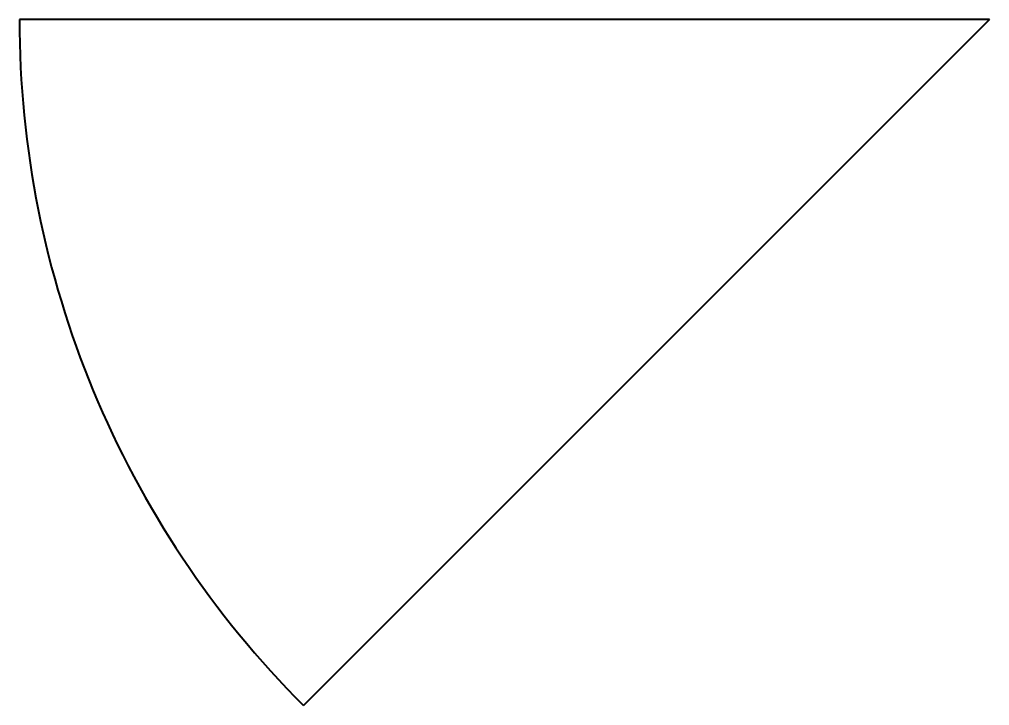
# Model space of a CAD drawing. Header units: inches. Extents: x -21.06 to -12, y -4.36 to 2.04.
import ezdxf

# ---------------------------------------------------------------- set-up
doc = ezdxf.new("R2010")
doc.units = ezdxf.units.IN
doc.header["$MEASUREMENT"] = 0
doc.layers.add('Visible', color=7, linetype='Continuous', lineweight=40)

msp = doc.modelspace()

# ---------------------------------------------------------------- linework, layer by layer
at = {"layer": 'Visible'}
for q in [(-21.0551, 2.0394), (-18.4029, -4.3636)]:
    msp.add_line((-12, 2.0394), q, dxfattribs=at)
msp.add_arc((-12, 2.0394), 9.0551, 180, 225, dxfattribs=at)

doc.saveas('drawing.dxf')
